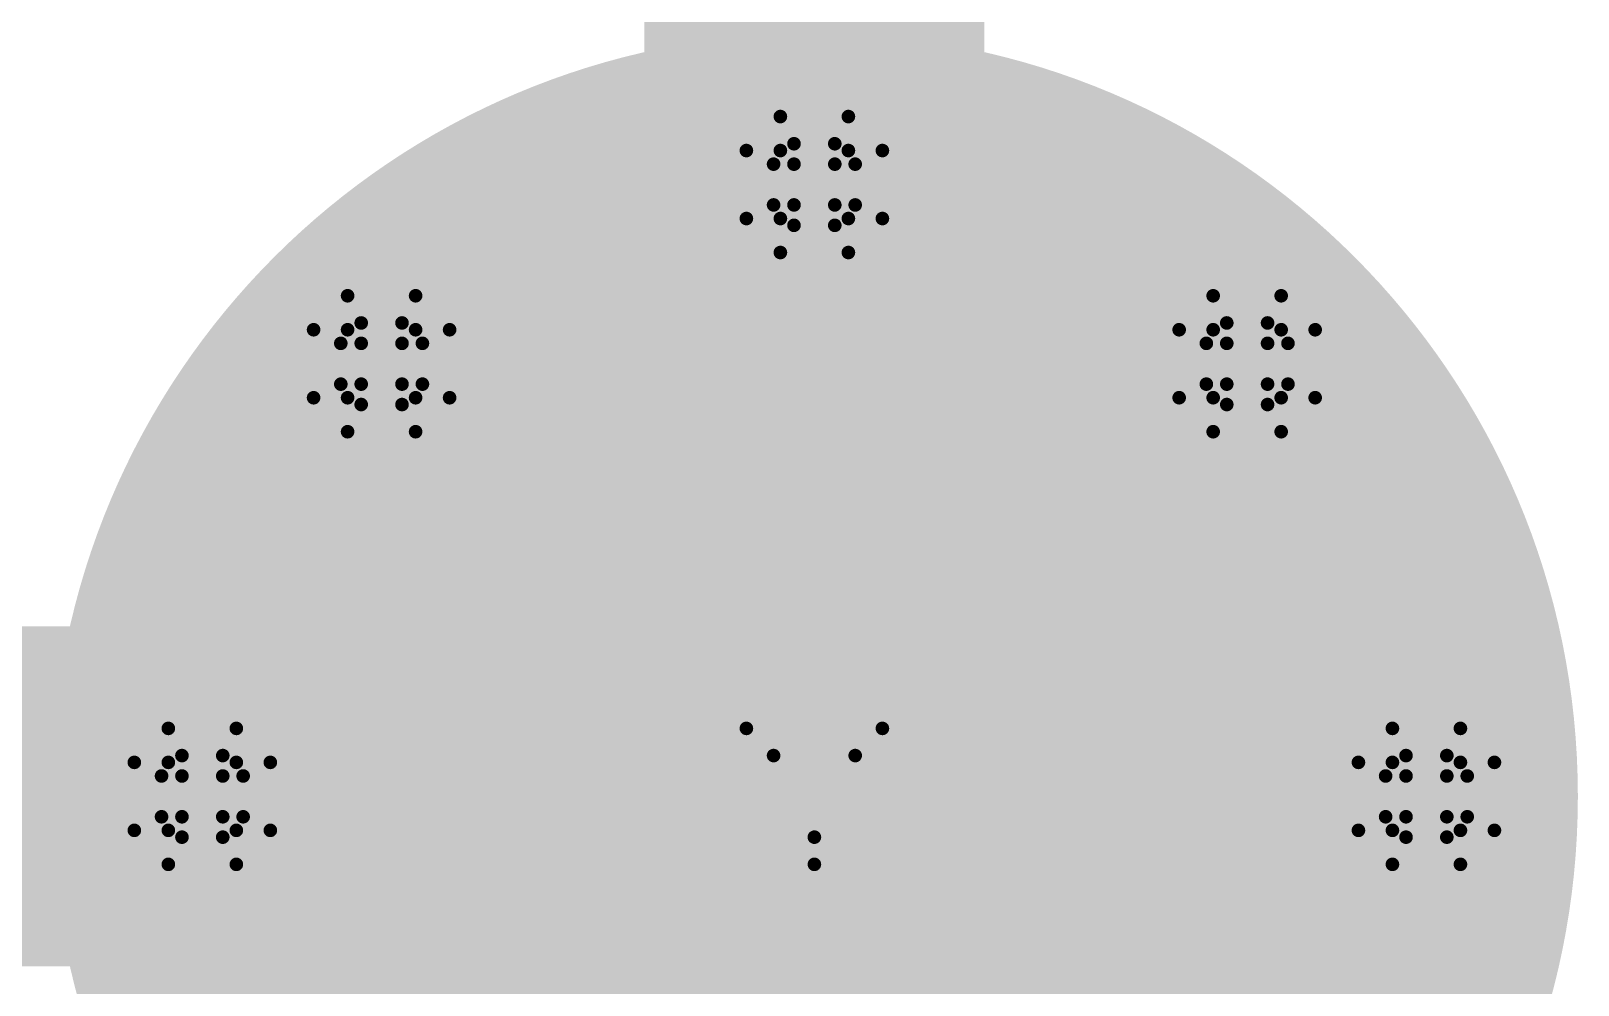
# Model space of a CAD drawing. Header units: inches. Extents: x 0 to 198, y 0 to 199.
# Drawn here: x 6.0262 to 6.2537, y 0.1301 to 0.2704 of the extents above; entities that cross this region are included whole.
import ezdxf

# ---------------------------------------------------------------- set-up
doc = ezdxf.new("R2010")
doc.units = ezdxf.units.IN
doc.header["$MEASUREMENT"] = 0
for name, color, linetype in [('Bottom Layer', 5, 'Continuous'), ('Bottom Solder', 6, 'Continuous'), ('Drill Drawing', 1, 'Continuous'), ('Layer 1', 16, 'Continuous'), ('Layer 2', 76, 'Continuous'), ('Multi-Layer', 9, 'Continuous'), ('Pad Holes', 156, 'Continuous'), ('Top Layer', 1, 'Continuous'), ('Top Solder', 216, 'Continuous'), ('Via Holes', 16, 'Continuous')]:
    doc.layers.add(name, color=color, linetype=linetype)

msp = doc.modelspace()

# ---------------------------------------------------------------- hatches: boundary and pattern name
at = {"layer": 'Bottom Layer'}
h = msp.add_hatch(color=5, dxfattribs=at)
edge = h.paths.add_edge_path()
edge.add_arc((6.14137, 0.15785), 0.10827, 0, 360)
h = msp.add_hatch(color=5, dxfattribs=at)
edge = h.paths.add_edge_path()
edge.add_arc((6.14137, 0.24785), 0.01181, 0, 360)
h = msp.add_hatch(color=5, dxfattribs=at)
edge = h.paths.add_edge_path()
edge.add_arc((6.07773, 0.22149), 0.01181, 0, 360)
h = msp.add_hatch(color=5, dxfattribs=at)
edge = h.paths.add_edge_path()
edge.add_arc((6.20501, 0.22149), 0.01181, 0, 360)
h = msp.add_hatch(color=5, dxfattribs=at)
edge = h.paths.add_edge_path()
edge.add_arc((6.05137, 0.15785), 0.01181, 0, 360)
h = msp.add_hatch(color=5, dxfattribs=at)
edge = h.paths.add_edge_path()
edge.add_arc((6.23137, 0.15785), 0.01181, 0, 360)
at = {"layer": 'Bottom Solder'}
h = msp.add_hatch(color=6, dxfattribs=at)
edge = h.paths.add_edge_path()
edge.add_arc((6.14137, 0.15785), 0.11227, 0, 360)
at = {"layer": 'Layer 1'}
h = msp.add_hatch(color=16, dxfattribs=at)
edge = h.paths.add_edge_path()
edge.add_arc((6.14137, 0.15785), 0.10827, 0, 360)
h = msp.add_hatch(color=16, dxfattribs=at)
edge = h.paths.add_edge_path()
edge.add_arc((6.14137, 0.24785), 0.01181, 0, 360)
h = msp.add_hatch(color=16, dxfattribs=at)
edge = h.paths.add_edge_path()
edge.add_arc((6.07773, 0.22149), 0.01181, 0, 360)
h = msp.add_hatch(color=16, dxfattribs=at)
edge = h.paths.add_edge_path()
edge.add_arc((6.20501, 0.22149), 0.01181, 0, 360)
h = msp.add_hatch(color=16, dxfattribs=at)
edge = h.paths.add_edge_path()
edge.add_arc((6.05137, 0.15785), 0.01181, 0, 360)
h = msp.add_hatch(color=16, dxfattribs=at)
edge = h.paths.add_edge_path()
edge.add_arc((6.23137, 0.15785), 0.01181, 0, 360)
at = {"layer": 'Layer 2'}
h = msp.add_hatch(color=76, dxfattribs=at)
edge = h.paths.add_edge_path()
edge.add_arc((6.14137, 0.15785), 0.10827, 0, 360)
h = msp.add_hatch(color=76, dxfattribs=at)
edge = h.paths.add_edge_path()
edge.add_arc((6.14137, 0.24785), 0.01181, 0, 360)
h = msp.add_hatch(color=76, dxfattribs=at)
edge = h.paths.add_edge_path()
edge.add_arc((6.07773, 0.22149), 0.01181, 0, 360)
h = msp.add_hatch(color=76, dxfattribs=at)
edge = h.paths.add_edge_path()
edge.add_arc((6.20501, 0.22149), 0.01181, 0, 360)
h = msp.add_hatch(color=76, dxfattribs=at)
edge = h.paths.add_edge_path()
edge.add_arc((6.05137, 0.15785), 0.01181, 0, 360)
h = msp.add_hatch(color=76, dxfattribs=at)
edge = h.paths.add_edge_path()
edge.add_arc((6.23137, 0.15785), 0.01181, 0, 360)
at = {"layer": 'Multi-Layer'}
h = msp.add_hatch(color=9, dxfattribs=at)
edge = h.paths.add_edge_path()
edge.add_arc((6.14137, 0.15785), 0.10827, 0, 360)
at = {"layer": 'Pad Holes'}
h = msp.add_hatch(color=7, dxfattribs=at)
edge = h.paths.add_edge_path()
edge.add_arc((6.14137, 0.15785), 0.06102, 0, 360)
at = {"layer": 'Top Layer'}
h = msp.add_hatch(color=1, dxfattribs=at)
edge = h.paths.add_edge_path()
edge.add_arc((6.14137, 0.15785), 0.10827, 0, 360)
h = msp.add_hatch(color=1, dxfattribs=at)
edge = h.paths.add_edge_path()
edge.add_arc((6.14137, 0.24785), 0.01181, 0, 360)
h = msp.add_hatch(color=1, dxfattribs=at)
edge = h.paths.add_edge_path()
edge.add_arc((6.07773, 0.22149), 0.01181, 0, 360)
h = msp.add_hatch(color=1, dxfattribs=at)
edge = h.paths.add_edge_path()
edge.add_arc((6.20501, 0.22149), 0.01181, 0, 360)
h = msp.add_hatch(color=1, dxfattribs=at)
edge = h.paths.add_edge_path()
edge.add_arc((6.05137, 0.15785), 0.01181, 0, 360)
h = msp.add_hatch(color=1, dxfattribs=at)
edge = h.paths.add_edge_path()
edge.add_arc((6.23137, 0.15785), 0.01181, 0, 360)
at = {"layer": 'Top Solder'}
h = msp.add_hatch(color=216, dxfattribs=at)
edge = h.paths.add_edge_path()
edge.add_arc((6.14137, 0.15785), 0.11227, 0, 360)
at = {"layer": 'Via Holes'}
h = msp.add_hatch(color=7, dxfattribs=at)
edge = h.paths.add_edge_path()
edge.add_arc((6.14137, 0.24785), 0.00591, 0, 360)
h = msp.add_hatch(color=7, dxfattribs=at)
edge = h.paths.add_edge_path()
edge.add_arc((6.07773, 0.22149), 0.00591, 0, 360)
h = msp.add_hatch(color=7, dxfattribs=at)
edge = h.paths.add_edge_path()
edge.add_arc((6.20501, 0.22149), 0.00591, 0, 360)
h = msp.add_hatch(color=7, dxfattribs=at)
edge = h.paths.add_edge_path()
edge.add_arc((6.05137, 0.15785), 0.00591, 0, 360)
h = msp.add_hatch(color=7, dxfattribs=at)
edge = h.paths.add_edge_path()
edge.add_arc((6.23137, 0.15785), 0.00591, 0, 360)

# ---------------------------------------------------------------- linework, layer by layer
at = {"layer": 'Drill Drawing'}
for points in [[(6.13637, 0.25285, 0.002, 0.002, 0), (6.13637, 0.25785, 0.002, 0.002, 0)], [(6.13637, 0.25785, 0.002, 0.002, 0), (6.14637, 0.25785, 0.002, 0.002, 0)], [(6.14637, 0.25285, 0.002, 0.002, 0), (6.14637, 0.25785, 0.002, 0.002, 0)], [(6.13837, 0.25085, 0.002, 0.002, 0), (6.13837, 0.25385, 0.002, 0.002, 0)], [(6.13837, 0.25385, 0.002, 0.002, 0), (6.14437, 0.25385, 0.002, 0.002, 0)], [(6.14437, 0.25085, 0.002, 0.002, 0), (6.14437, 0.25385, 0.002, 0.002, 0)], [(6.13137, 0.24285, 0.002, 0.002, 0), (6.13137, 0.25285, 0.002, 0.002, 0)], [(6.13137, 0.25285, 0.002, 0.002, 0), (6.13637, 0.25285, 0.002, 0.002, 0)], [(6.14637, 0.25285, 0.002, 0.002, 0), (6.15137, 0.25285, 0.002, 0.002, 0)], [(6.15137, 0.24285, 0.002, 0.002, 0), (6.15137, 0.25285, 0.002, 0.002, 0)], [(6.13537, 0.24485, 0.002, 0.002, 0), (6.13537, 0.25085, 0.002, 0.002, 0)], [(6.13537, 0.25085, 0.002, 0.002, 0), (6.13837, 0.25085, 0.002, 0.002, 0)], [(6.14437, 0.25085, 0.002, 0.002, 0), (6.14737, 0.25085, 0.002, 0.002, 0)], [(6.14737, 0.24485, 0.002, 0.002, 0), (6.14737, 0.25085, 0.002, 0.002, 0)], [(6.13537, 0.24485, 0.002, 0.002, 0), (6.13837, 0.24485, 0.002, 0.002, 0)], [(6.13837, 0.24185, 0.002, 0.002, 0), (6.13837, 0.24485, 0.002, 0.002, 0)], [(6.14437, 0.24485, 0.002, 0.002, 0), (6.14737, 0.24485, 0.002, 0.002, 0)], [(6.14437, 0.24185, 0.002, 0.002, 0), (6.14437, 0.24485, 0.002, 0.002, 0)], [(6.13137, 0.24285, 0.002, 0.002, 0), (6.13637, 0.24285, 0.002, 0.002, 0)], [(6.13637, 0.23785, 0.002, 0.002, 0), (6.13637, 0.24285, 0.002, 0.002, 0)], [(6.14637, 0.24285, 0.002, 0.002, 0), (6.15137, 0.24285, 0.002, 0.002, 0)], [(6.14637, 0.23785, 0.002, 0.002, 0), (6.14637, 0.24285, 0.002, 0.002, 0)], [(6.13837, 0.24185, 0.002, 0.002, 0), (6.14437, 0.24185, 0.002, 0.002, 0)], [(6.13637, 0.23785, 0.002, 0.002, 0), (6.14637, 0.23785, 0.002, 0.002, 0)], [(6.07273, 0.22649, 0.002, 0.002, 0), (6.07273, 0.23149, 0.002, 0.002, 0)], [(6.07273, 0.23149, 0.002, 0.002, 0), (6.08273, 0.23149, 0.002, 0.002, 0)], [(6.08273, 0.22649, 0.002, 0.002, 0), (6.08273, 0.23149, 0.002, 0.002, 0)], [(6.20001, 0.22649, 0.002, 0.002, 0), (6.20001, 0.23149, 0.002, 0.002, 0)], [(6.20001, 0.23149, 0.002, 0.002, 0), (6.21001, 0.23149, 0.002, 0.002, 0)], [(6.21001, 0.22649, 0.002, 0.002, 0), (6.21001, 0.23149, 0.002, 0.002, 0)], [(6.07473, 0.22449, 0.002, 0.002, 0), (6.07473, 0.22749, 0.002, 0.002, 0)], [(6.07473, 0.22749, 0.002, 0.002, 0), (6.08073, 0.22749, 0.002, 0.002, 0)], [(6.08073, 0.22449, 0.002, 0.002, 0), (6.08073, 0.22749, 0.002, 0.002, 0)], [(6.20201, 0.22449, 0.002, 0.002, 0), (6.20201, 0.22749, 0.002, 0.002, 0)], [(6.20201, 0.22749, 0.002, 0.002, 0), (6.20801, 0.22749, 0.002, 0.002, 0)], [(6.20801, 0.22449, 0.002, 0.002, 0), (6.20801, 0.22749, 0.002, 0.002, 0)], [(6.06773, 0.21649, 0.002, 0.002, 0), (6.06773, 0.22649, 0.002, 0.002, 0)], [(6.06773, 0.22649, 0.002, 0.002, 0), (6.07273, 0.22649, 0.002, 0.002, 0)], [(6.07173, 0.21849, 0.002, 0.002, 0), (6.07173, 0.22449, 0.002, 0.002, 0)], [(6.07173, 0.22449, 0.002, 0.002, 0), (6.07473, 0.22449, 0.002, 0.002, 0)], [(6.08073, 0.22449, 0.002, 0.002, 0), (6.08373, 0.22449, 0.002, 0.002, 0)], [(6.08273, 0.22649, 0.002, 0.002, 0), (6.08773, 0.22649, 0.002, 0.002, 0)], [(6.08373, 0.21849, 0.002, 0.002, 0), (6.08373, 0.22449, 0.002, 0.002, 0)], [(6.08773, 0.21649, 0.002, 0.002, 0), (6.08773, 0.22649, 0.002, 0.002, 0)], [(6.19501, 0.21649, 0.002, 0.002, 0), (6.19501, 0.22649, 0.002, 0.002, 0)], [(6.19501, 0.22649, 0.002, 0.002, 0), (6.20001, 0.22649, 0.002, 0.002, 0)], [(6.19901, 0.21849, 0.002, 0.002, 0), (6.19901, 0.22449, 0.002, 0.002, 0)], [(6.19901, 0.22449, 0.002, 0.002, 0), (6.20201, 0.22449, 0.002, 0.002, 0)], [(6.20801, 0.22449, 0.002, 0.002, 0), (6.21101, 0.22449, 0.002, 0.002, 0)], [(6.21001, 0.22649, 0.002, 0.002, 0), (6.21501, 0.22649, 0.002, 0.002, 0)], [(6.21101, 0.21849, 0.002, 0.002, 0), (6.21101, 0.22449, 0.002, 0.002, 0)], [(6.21501, 0.21649, 0.002, 0.002, 0), (6.21501, 0.22649, 0.002, 0.002, 0)], [(6.07173, 0.21849, 0.002, 0.002, 0), (6.07473, 0.21849, 0.002, 0.002, 0)], [(6.07473, 0.21549, 0.002, 0.002, 0), (6.07473, 0.21849, 0.002, 0.002, 0)], [(6.08073, 0.21849, 0.002, 0.002, 0), (6.08373, 0.21849, 0.002, 0.002, 0)], [(6.08073, 0.21549, 0.002, 0.002, 0), (6.08073, 0.21849, 0.002, 0.002, 0)], [(6.19901, 0.21849, 0.002, 0.002, 0), (6.20201, 0.21849, 0.002, 0.002, 0)], [(6.20201, 0.21549, 0.002, 0.002, 0), (6.20201, 0.21849, 0.002, 0.002, 0)], [(6.20801, 0.21849, 0.002, 0.002, 0), (6.21101, 0.21849, 0.002, 0.002, 0)], [(6.20801, 0.21549, 0.002, 0.002, 0), (6.20801, 0.21849, 0.002, 0.002, 0)], [(6.06773, 0.21649, 0.002, 0.002, 0), (6.07273, 0.21649, 0.002, 0.002, 0)], [(6.07273, 0.21149, 0.002, 0.002, 0), (6.07273, 0.21649, 0.002, 0.002, 0)], [(6.07473, 0.21549, 0.002, 0.002, 0), (6.08073, 0.21549, 0.002, 0.002, 0)], [(6.08273, 0.21649, 0.002, 0.002, 0), (6.08773, 0.21649, 0.002, 0.002, 0)], [(6.08273, 0.21149, 0.002, 0.002, 0), (6.08273, 0.21649, 0.002, 0.002, 0)], [(6.19501, 0.21649, 0.002, 0.002, 0), (6.20001, 0.21649, 0.002, 0.002, 0)], [(6.20001, 0.21149, 0.002, 0.002, 0), (6.20001, 0.21649, 0.002, 0.002, 0)], [(6.20201, 0.21549, 0.002, 0.002, 0), (6.20801, 0.21549, 0.002, 0.002, 0)], [(6.21001, 0.21649, 0.002, 0.002, 0), (6.21501, 0.21649, 0.002, 0.002, 0)], [(6.21001, 0.21149, 0.002, 0.002, 0), (6.21001, 0.21649, 0.002, 0.002, 0)], [(6.07273, 0.21149, 0.002, 0.002, 0), (6.08273, 0.21149, 0.002, 0.002, 0)], [(6.20001, 0.21149, 0.002, 0.002, 0), (6.21001, 0.21149, 0.002, 0.002, 0)], [(6.04637, 0.16285, 0.002, 0.002, 0), (6.04637, 0.16785, 0.002, 0.002, 0)], [(6.04637, 0.16785, 0.002, 0.002, 0), (6.05637, 0.16785, 0.002, 0.002, 0)], [(6.05637, 0.16285, 0.002, 0.002, 0), (6.05637, 0.16785, 0.002, 0.002, 0)], [(6.13137, 0.16785, 0.002, 0.002, 0), (6.15137, 0.16785, 0.002, 0.002, 0)], [(6.13137, 0.16785, 0.002, 0.002, 0), (6.14137, 0.14785, 0.002, 0.002, 0)], [(6.14137, 0.14785, 0.002, 0.002, 0), (6.15137, 0.16785, 0.002, 0.002, 0)], [(6.22637, 0.16285, 0.002, 0.002, 0), (6.22637, 0.16785, 0.002, 0.002, 0)], [(6.22637, 0.16785, 0.002, 0.002, 0), (6.23637, 0.16785, 0.002, 0.002, 0)], [(6.23637, 0.16285, 0.002, 0.002, 0), (6.23637, 0.16785, 0.002, 0.002, 0)], [(6.04137, 0.15285, 0.002, 0.002, 0), (6.04137, 0.16285, 0.002, 0.002, 0)], [(6.04137, 0.16285, 0.002, 0.002, 0), (6.04637, 0.16285, 0.002, 0.002, 0)], [(6.04837, 0.16085, 0.002, 0.002, 0), (6.04837, 0.16385, 0.002, 0.002, 0)], [(6.04837, 0.16385, 0.002, 0.002, 0), (6.05437, 0.16385, 0.002, 0.002, 0)], [(6.05437, 0.16085, 0.002, 0.002, 0), (6.05437, 0.16385, 0.002, 0.002, 0)], [(6.05637, 0.16285, 0.002, 0.002, 0), (6.06137, 0.16285, 0.002, 0.002, 0)], [(6.06137, 0.15285, 0.002, 0.002, 0), (6.06137, 0.16285, 0.002, 0.002, 0)], [(6.13537, 0.16385, 0.002, 0.002, 0), (6.14737, 0.16385, 0.002, 0.002, 0)], [(6.13537, 0.16385, 0.002, 0.002, 0), (6.14137, 0.15185, 0.002, 0.002, 0)], [(6.14137, 0.15185, 0.002, 0.002, 0), (6.14737, 0.16385, 0.002, 0.002, 0)], [(6.22137, 0.15285, 0.002, 0.002, 0), (6.22137, 0.16285, 0.002, 0.002, 0)], [(6.22137, 0.16285, 0.002, 0.002, 0), (6.22637, 0.16285, 0.002, 0.002, 0)], [(6.22837, 0.16085, 0.002, 0.002, 0), (6.22837, 0.16385, 0.002, 0.002, 0)], [(6.22837, 0.16385, 0.002, 0.002, 0), (6.23437, 0.16385, 0.002, 0.002, 0)], [(6.23437, 0.16085, 0.002, 0.002, 0), (6.23437, 0.16385, 0.002, 0.002, 0)], [(6.23637, 0.16285, 0.002, 0.002, 0), (6.24137, 0.16285, 0.002, 0.002, 0)], [(6.24137, 0.15285, 0.002, 0.002, 0), (6.24137, 0.16285, 0.002, 0.002, 0)], [(6.04537, 0.15485, 0.002, 0.002, 0), (6.04537, 0.16085, 0.002, 0.002, 0)], [(6.04537, 0.16085, 0.002, 0.002, 0), (6.04837, 0.16085, 0.002, 0.002, 0)], [(6.05437, 0.16085, 0.002, 0.002, 0), (6.05737, 0.16085, 0.002, 0.002, 0)], [(6.05737, 0.15485, 0.002, 0.002, 0), (6.05737, 0.16085, 0.002, 0.002, 0)], [(6.22537, 0.15485, 0.002, 0.002, 0), (6.22537, 0.16085, 0.002, 0.002, 0)], [(6.22537, 0.16085, 0.002, 0.002, 0), (6.22837, 0.16085, 0.002, 0.002, 0)], [(6.23437, 0.16085, 0.002, 0.002, 0), (6.23737, 0.16085, 0.002, 0.002, 0)], [(6.23737, 0.15485, 0.002, 0.002, 0), (6.23737, 0.16085, 0.002, 0.002, 0)], [(6.04537, 0.15485, 0.002, 0.002, 0), (6.04837, 0.15485, 0.002, 0.002, 0)], [(6.04837, 0.15185, 0.002, 0.002, 0), (6.04837, 0.15485, 0.002, 0.002, 0)], [(6.05437, 0.15485, 0.002, 0.002, 0), (6.05737, 0.15485, 0.002, 0.002, 0)], [(6.05437, 0.15185, 0.002, 0.002, 0), (6.05437, 0.15485, 0.002, 0.002, 0)], [(6.22537, 0.15485, 0.002, 0.002, 0), (6.22837, 0.15485, 0.002, 0.002, 0)], [(6.22837, 0.15185, 0.002, 0.002, 0), (6.22837, 0.15485, 0.002, 0.002, 0)], [(6.23437, 0.15485, 0.002, 0.002, 0), (6.23737, 0.15485, 0.002, 0.002, 0)], [(6.23437, 0.15185, 0.002, 0.002, 0), (6.23437, 0.15485, 0.002, 0.002, 0)], [(6.04137, 0.15285, 0.002, 0.002, 0), (6.04637, 0.15285, 0.002, 0.002, 0)], [(6.04637, 0.14785, 0.002, 0.002, 0), (6.04637, 0.15285, 0.002, 0.002, 0)], [(6.04837, 0.15185, 0.002, 0.002, 0), (6.05437, 0.15185, 0.002, 0.002, 0)], [(6.05637, 0.15285, 0.002, 0.002, 0), (6.06137, 0.15285, 0.002, 0.002, 0)], [(6.05637, 0.14785, 0.002, 0.002, 0), (6.05637, 0.15285, 0.002, 0.002, 0)], [(6.22137, 0.15285, 0.002, 0.002, 0), (6.22637, 0.15285, 0.002, 0.002, 0)], [(6.22637, 0.14785, 0.002, 0.002, 0), (6.22637, 0.15285, 0.002, 0.002, 0)], [(6.22837, 0.15185, 0.002, 0.002, 0), (6.23437, 0.15185, 0.002, 0.002, 0)], [(6.23637, 0.15285, 0.002, 0.002, 0), (6.24137, 0.15285, 0.002, 0.002, 0)], [(6.23637, 0.14785, 0.002, 0.002, 0), (6.23637, 0.15285, 0.002, 0.002, 0)], [(6.04637, 0.14785, 0.002, 0.002, 0), (6.05637, 0.14785, 0.002, 0.002, 0)], [(6.22637, 0.14785, 0.002, 0.002, 0), (6.23637, 0.14785, 0.002, 0.002, 0)]]:
    msp.add_lwpolyline(points, format="xyseb", dxfattribs=at)
for points in [[(6.13587, 0.25785, 0.001, 0.001, 1), (6.13687, 0.25785, 0.001, 0.001, 1)], [(6.13587, 0.25785, 0.001, 0.001, 1), (6.13687, 0.25785, 0.001, 0.001, 1)], [(6.14587, 0.25785, 0.001, 0.001, 1), (6.14687, 0.25785, 0.001, 0.001, 1)], [(6.14587, 0.25785, 0.001, 0.001, 1), (6.14687, 0.25785, 0.001, 0.001, 1)], [(6.13787, 0.25385, 0.001, 0.001, 1), (6.13887, 0.25385, 0.001, 0.001, 1)], [(6.13787, 0.25385, 0.001, 0.001, 1), (6.13887, 0.25385, 0.001, 0.001, 1)], [(6.14387, 0.25385, 0.001, 0.001, 1), (6.14487, 0.25385, 0.001, 0.001, 1)], [(6.14387, 0.25385, 0.001, 0.001, 1), (6.14487, 0.25385, 0.001, 0.001, 1)], [(6.13087, 0.25285, 0.001, 0.001, 1), (6.13187, 0.25285, 0.001, 0.001, 1)], [(6.13087, 0.25285, 0.001, 0.001, 1), (6.13187, 0.25285, 0.001, 0.001, 1)], [(6.13587, 0.25285, 0.001, 0.001, 1), (6.13687, 0.25285, 0.001, 0.001, 1)], [(6.13587, 0.25285, 0.001, 0.001, 1), (6.13687, 0.25285, 0.001, 0.001, 1)], [(6.14587, 0.25285, 0.001, 0.001, 1), (6.14687, 0.25285, 0.001, 0.001, 1)], [(6.14587, 0.25285, 0.001, 0.001, 1), (6.14687, 0.25285, 0.001, 0.001, 1)], [(6.15087, 0.25285, 0.001, 0.001, 1), (6.15187, 0.25285, 0.001, 0.001, 1)], [(6.15087, 0.25285, 0.001, 0.001, 1), (6.15187, 0.25285, 0.001, 0.001, 1)], [(6.13487, 0.25085, 0.001, 0.001, 1), (6.13587, 0.25085, 0.001, 0.001, 1)], [(6.13487, 0.25085, 0.001, 0.001, 1), (6.13587, 0.25085, 0.001, 0.001, 1)], [(6.13787, 0.25085, 0.001, 0.001, 1), (6.13887, 0.25085, 0.001, 0.001, 1)], [(6.13787, 0.25085, 0.001, 0.001, 1), (6.13887, 0.25085, 0.001, 0.001, 1)], [(6.14387, 0.25085, 0.001, 0.001, 1), (6.14487, 0.25085, 0.001, 0.001, 1)], [(6.14387, 0.25085, 0.001, 0.001, 1), (6.14487, 0.25085, 0.001, 0.001, 1)], [(6.14687, 0.25085, 0.001, 0.001, 1), (6.14787, 0.25085, 0.001, 0.001, 1)], [(6.14687, 0.25085, 0.001, 0.001, 1), (6.14787, 0.25085, 0.001, 0.001, 1)], [(6.13487, 0.24485, 0.001, 0.001, 1), (6.13587, 0.24485, 0.001, 0.001, 1)], [(6.13487, 0.24485, 0.001, 0.001, 1), (6.13587, 0.24485, 0.001, 0.001, 1)], [(6.13787, 0.24485, 0.001, 0.001, 1), (6.13887, 0.24485, 0.001, 0.001, 1)], [(6.13787, 0.24485, 0.001, 0.001, 1), (6.13887, 0.24485, 0.001, 0.001, 1)], [(6.14387, 0.24485, 0.001, 0.001, 1), (6.14487, 0.24485, 0.001, 0.001, 1)], [(6.14387, 0.24485, 0.001, 0.001, 1), (6.14487, 0.24485, 0.001, 0.001, 1)], [(6.14687, 0.24485, 0.001, 0.001, 1), (6.14787, 0.24485, 0.001, 0.001, 1)], [(6.14687, 0.24485, 0.001, 0.001, 1), (6.14787, 0.24485, 0.001, 0.001, 1)], [(6.13087, 0.24285, 0.001, 0.001, 1), (6.13187, 0.24285, 0.001, 0.001, 1)], [(6.13087, 0.24285, 0.001, 0.001, 1), (6.13187, 0.24285, 0.001, 0.001, 1)], [(6.13587, 0.24285, 0.001, 0.001, 1), (6.13687, 0.24285, 0.001, 0.001, 1)], [(6.13587, 0.24285, 0.001, 0.001, 1), (6.13687, 0.24285, 0.001, 0.001, 1)], [(6.14587, 0.24285, 0.001, 0.001, 1), (6.14687, 0.24285, 0.001, 0.001, 1)], [(6.14587, 0.24285, 0.001, 0.001, 1), (6.14687, 0.24285, 0.001, 0.001, 1)], [(6.15087, 0.24285, 0.001, 0.001, 1), (6.15187, 0.24285, 0.001, 0.001, 1)], [(6.15087, 0.24285, 0.001, 0.001, 1), (6.15187, 0.24285, 0.001, 0.001, 1)], [(6.13787, 0.24185, 0.001, 0.001, 1), (6.13887, 0.24185, 0.001, 0.001, 1)], [(6.13787, 0.24185, 0.001, 0.001, 1), (6.13887, 0.24185, 0.001, 0.001, 1)], [(6.14387, 0.24185, 0.001, 0.001, 1), (6.14487, 0.24185, 0.001, 0.001, 1)], [(6.14387, 0.24185, 0.001, 0.001, 1), (6.14487, 0.24185, 0.001, 0.001, 1)], [(6.13587, 0.23785, 0.001, 0.001, 1), (6.13687, 0.23785, 0.001, 0.001, 1)], [(6.13587, 0.23785, 0.001, 0.001, 1), (6.13687, 0.23785, 0.001, 0.001, 1)], [(6.14587, 0.23785, 0.001, 0.001, 1), (6.14687, 0.23785, 0.001, 0.001, 1)], [(6.14587, 0.23785, 0.001, 0.001, 1), (6.14687, 0.23785, 0.001, 0.001, 1)], [(6.07223, 0.23149, 0.001, 0.001, 1), (6.07323, 0.23149, 0.001, 0.001, 1)], [(6.07223, 0.23149, 0.001, 0.001, 1), (6.07323, 0.23149, 0.001, 0.001, 1)], [(6.08223, 0.23149, 0.001, 0.001, 1), (6.08323, 0.23149, 0.001, 0.001, 1)], [(6.08223, 0.23149, 0.001, 0.001, 1), (6.08323, 0.23149, 0.001, 0.001, 1)], [(6.19951, 0.23149, 0.001, 0.001, 1), (6.20051, 0.23149, 0.001, 0.001, 1)], [(6.19951, 0.23149, 0.001, 0.001, 1), (6.20051, 0.23149, 0.001, 0.001, 1)], [(6.20951, 0.23149, 0.001, 0.001, 1), (6.21051, 0.23149, 0.001, 0.001, 1)], [(6.20951, 0.23149, 0.001, 0.001, 1), (6.21051, 0.23149, 0.001, 0.001, 1)], [(6.07423, 0.22749, 0.001, 0.001, 1), (6.07523, 0.22749, 0.001, 0.001, 1)], [(6.07423, 0.22749, 0.001, 0.001, 1), (6.07523, 0.22749, 0.001, 0.001, 1)], [(6.08023, 0.22749, 0.001, 0.001, 1), (6.08123, 0.22749, 0.001, 0.001, 1)], [(6.08023, 0.22749, 0.001, 0.001, 1), (6.08123, 0.22749, 0.001, 0.001, 1)], [(6.20151, 0.22749, 0.001, 0.001, 1), (6.20251, 0.22749, 0.001, 0.001, 1)], [(6.20151, 0.22749, 0.001, 0.001, 1), (6.20251, 0.22749, 0.001, 0.001, 1)], [(6.20751, 0.22749, 0.001, 0.001, 1), (6.20851, 0.22749, 0.001, 0.001, 1)], [(6.20751, 0.22749, 0.001, 0.001, 1), (6.20851, 0.22749, 0.001, 0.001, 1)], [(6.06723, 0.22649, 0.001, 0.001, 1), (6.06823, 0.22649, 0.001, 0.001, 1)], [(6.06723, 0.22649, 0.001, 0.001, 1), (6.06823, 0.22649, 0.001, 0.001, 1)], [(6.07123, 0.22449, 0.001, 0.001, 1), (6.07223, 0.22449, 0.001, 0.001, 1)], [(6.07123, 0.22449, 0.001, 0.001, 1), (6.07223, 0.22449, 0.001, 0.001, 1)], [(6.07223, 0.22649, 0.001, 0.001, 1), (6.07323, 0.22649, 0.001, 0.001, 1)], [(6.07223, 0.22649, 0.001, 0.001, 1), (6.07323, 0.22649, 0.001, 0.001, 1)], [(6.07423, 0.22449, 0.001, 0.001, 1), (6.07523, 0.22449, 0.001, 0.001, 1)], [(6.07423, 0.22449, 0.001, 0.001, 1), (6.07523, 0.22449, 0.001, 0.001, 1)], [(6.08023, 0.22449, 0.001, 0.001, 1), (6.08123, 0.22449, 0.001, 0.001, 1)], [(6.08023, 0.22449, 0.001, 0.001, 1), (6.08123, 0.22449, 0.001, 0.001, 1)], [(6.08223, 0.22649, 0.001, 0.001, 1), (6.08323, 0.22649, 0.001, 0.001, 1)], [(6.08223, 0.22649, 0.001, 0.001, 1), (6.08323, 0.22649, 0.001, 0.001, 1)], [(6.08323, 0.22449, 0.001, 0.001, 1), (6.08423, 0.22449, 0.001, 0.001, 1)], [(6.08323, 0.22449, 0.001, 0.001, 1), (6.08423, 0.22449, 0.001, 0.001, 1)], [(6.08723, 0.22649, 0.001, 0.001, 1), (6.08823, 0.22649, 0.001, 0.001, 1)], [(6.08723, 0.22649, 0.001, 0.001, 1), (6.08823, 0.22649, 0.001, 0.001, 1)], [(6.19451, 0.22649, 0.001, 0.001, 1), (6.19551, 0.22649, 0.001, 0.001, 1)], [(6.19451, 0.22649, 0.001, 0.001, 1), (6.19551, 0.22649, 0.001, 0.001, 1)], [(6.19851, 0.22449, 0.001, 0.001, 1), (6.19951, 0.22449, 0.001, 0.001, 1)], [(6.19851, 0.22449, 0.001, 0.001, 1), (6.19951, 0.22449, 0.001, 0.001, 1)], [(6.19951, 0.22649, 0.001, 0.001, 1), (6.20051, 0.22649, 0.001, 0.001, 1)], [(6.19951, 0.22649, 0.001, 0.001, 1), (6.20051, 0.22649, 0.001, 0.001, 1)], [(6.20151, 0.22449, 0.001, 0.001, 1), (6.20251, 0.22449, 0.001, 0.001, 1)], [(6.20151, 0.22449, 0.001, 0.001, 1), (6.20251, 0.22449, 0.001, 0.001, 1)], [(6.20751, 0.22449, 0.001, 0.001, 1), (6.20851, 0.22449, 0.001, 0.001, 1)], [(6.20751, 0.22449, 0.001, 0.001, 1), (6.20851, 0.22449, 0.001, 0.001, 1)], [(6.20951, 0.22649, 0.001, 0.001, 1), (6.21051, 0.22649, 0.001, 0.001, 1)], [(6.20951, 0.22649, 0.001, 0.001, 1), (6.21051, 0.22649, 0.001, 0.001, 1)], [(6.21051, 0.22449, 0.001, 0.001, 1), (6.21151, 0.22449, 0.001, 0.001, 1)], [(6.21051, 0.22449, 0.001, 0.001, 1), (6.21151, 0.22449, 0.001, 0.001, 1)], [(6.21451, 0.22649, 0.001, 0.001, 1), (6.21551, 0.22649, 0.001, 0.001, 1)], [(6.21451, 0.22649, 0.001, 0.001, 1), (6.21551, 0.22649, 0.001, 0.001, 1)], [(6.07123, 0.21849, 0.001, 0.001, 1), (6.07223, 0.21849, 0.001, 0.001, 1)], [(6.07123, 0.21849, 0.001, 0.001, 1), (6.07223, 0.21849, 0.001, 0.001, 1)], [(6.07423, 0.21849, 0.001, 0.001, 1), (6.07523, 0.21849, 0.001, 0.001, 1)], [(6.07423, 0.21849, 0.001, 0.001, 1), (6.07523, 0.21849, 0.001, 0.001, 1)], [(6.08023, 0.21849, 0.001, 0.001, 1), (6.08123, 0.21849, 0.001, 0.001, 1)], [(6.08023, 0.21849, 0.001, 0.001, 1), (6.08123, 0.21849, 0.001, 0.001, 1)], [(6.08323, 0.21849, 0.001, 0.001, 1), (6.08423, 0.21849, 0.001, 0.001, 1)], [(6.08323, 0.21849, 0.001, 0.001, 1), (6.08423, 0.21849, 0.001, 0.001, 1)], [(6.19851, 0.21849, 0.001, 0.001, 1), (6.19951, 0.21849, 0.001, 0.001, 1)], [(6.19851, 0.21849, 0.001, 0.001, 1), (6.19951, 0.21849, 0.001, 0.001, 1)], [(6.20151, 0.21849, 0.001, 0.001, 1), (6.20251, 0.21849, 0.001, 0.001, 1)], [(6.20151, 0.21849, 0.001, 0.001, 1), (6.20251, 0.21849, 0.001, 0.001, 1)], [(6.20751, 0.21849, 0.001, 0.001, 1), (6.20851, 0.21849, 0.001, 0.001, 1)], [(6.20751, 0.21849, 0.001, 0.001, 1), (6.20851, 0.21849, 0.001, 0.001, 1)], [(6.21051, 0.21849, 0.001, 0.001, 1), (6.21151, 0.21849, 0.001, 0.001, 1)], [(6.21051, 0.21849, 0.001, 0.001, 1), (6.21151, 0.21849, 0.001, 0.001, 1)], [(6.06723, 0.21649, 0.001, 0.001, 1), (6.06823, 0.21649, 0.001, 0.001, 1)], [(6.06723, 0.21649, 0.001, 0.001, 1), (6.06823, 0.21649, 0.001, 0.001, 1)], [(6.07223, 0.21649, 0.001, 0.001, 1), (6.07323, 0.21649, 0.001, 0.001, 1)], [(6.07223, 0.21649, 0.001, 0.001, 1), (6.07323, 0.21649, 0.001, 0.001, 1)], [(6.07423, 0.21549, 0.001, 0.001, 1), (6.07523, 0.21549, 0.001, 0.001, 1)], [(6.07423, 0.21549, 0.001, 0.001, 1), (6.07523, 0.21549, 0.001, 0.001, 1)], [(6.08023, 0.21549, 0.001, 0.001, 1), (6.08123, 0.21549, 0.001, 0.001, 1)], [(6.08023, 0.21549, 0.001, 0.001, 1), (6.08123, 0.21549, 0.001, 0.001, 1)], [(6.08223, 0.21649, 0.001, 0.001, 1), (6.08323, 0.21649, 0.001, 0.001, 1)], [(6.08223, 0.21649, 0.001, 0.001, 1), (6.08323, 0.21649, 0.001, 0.001, 1)], [(6.08723, 0.21649, 0.001, 0.001, 1), (6.08823, 0.21649, 0.001, 0.001, 1)], [(6.08723, 0.21649, 0.001, 0.001, 1), (6.08823, 0.21649, 0.001, 0.001, 1)], [(6.19451, 0.21649, 0.001, 0.001, 1), (6.19551, 0.21649, 0.001, 0.001, 1)], [(6.19451, 0.21649, 0.001, 0.001, 1), (6.19551, 0.21649, 0.001, 0.001, 1)], [(6.19951, 0.21649, 0.001, 0.001, 1), (6.20051, 0.21649, 0.001, 0.001, 1)], [(6.19951, 0.21649, 0.001, 0.001, 1), (6.20051, 0.21649, 0.001, 0.001, 1)], [(6.20151, 0.21549, 0.001, 0.001, 1), (6.20251, 0.21549, 0.001, 0.001, 1)], [(6.20151, 0.21549, 0.001, 0.001, 1), (6.20251, 0.21549, 0.001, 0.001, 1)], [(6.20751, 0.21549, 0.001, 0.001, 1), (6.20851, 0.21549, 0.001, 0.001, 1)], [(6.20751, 0.21549, 0.001, 0.001, 1), (6.20851, 0.21549, 0.001, 0.001, 1)], [(6.20951, 0.21649, 0.001, 0.001, 1), (6.21051, 0.21649, 0.001, 0.001, 1)], [(6.20951, 0.21649, 0.001, 0.001, 1), (6.21051, 0.21649, 0.001, 0.001, 1)], [(6.21451, 0.21649, 0.001, 0.001, 1), (6.21551, 0.21649, 0.001, 0.001, 1)], [(6.21451, 0.21649, 0.001, 0.001, 1), (6.21551, 0.21649, 0.001, 0.001, 1)], [(6.07223, 0.21149, 0.001, 0.001, 1), (6.07323, 0.21149, 0.001, 0.001, 1)], [(6.07223, 0.21149, 0.001, 0.001, 1), (6.07323, 0.21149, 0.001, 0.001, 1)], [(6.08223, 0.21149, 0.001, 0.001, 1), (6.08323, 0.21149, 0.001, 0.001, 1)], [(6.08223, 0.21149, 0.001, 0.001, 1), (6.08323, 0.21149, 0.001, 0.001, 1)], [(6.19951, 0.21149, 0.001, 0.001, 1), (6.20051, 0.21149, 0.001, 0.001, 1)], [(6.19951, 0.21149, 0.001, 0.001, 1), (6.20051, 0.21149, 0.001, 0.001, 1)], [(6.20951, 0.21149, 0.001, 0.001, 1), (6.21051, 0.21149, 0.001, 0.001, 1)], [(6.20951, 0.21149, 0.001, 0.001, 1), (6.21051, 0.21149, 0.001, 0.001, 1)], [(6.04587, 0.16785, 0.001, 0.001, 1), (6.04687, 0.16785, 0.001, 0.001, 1)], [(6.04587, 0.16785, 0.001, 0.001, 1), (6.04687, 0.16785, 0.001, 0.001, 1)], [(6.05587, 0.16785, 0.001, 0.001, 1), (6.05687, 0.16785, 0.001, 0.001, 1)], [(6.05587, 0.16785, 0.001, 0.001, 1), (6.05687, 0.16785, 0.001, 0.001, 1)], [(6.13087, 0.16785, 0.001, 0.001, 1), (6.13187, 0.16785, 0.001, 0.001, 1)], [(6.13087, 0.16785, 0.001, 0.001, 1), (6.13187, 0.16785, 0.001, 0.001, 1)], [(6.15087, 0.16785, 0.001, 0.001, 1), (6.15187, 0.16785, 0.001, 0.001, 1)], [(6.15087, 0.16785, 0.001, 0.001, 1), (6.15187, 0.16785, 0.001, 0.001, 1)], [(6.22587, 0.16785, 0.001, 0.001, 1), (6.22687, 0.16785, 0.001, 0.001, 1)], [(6.22587, 0.16785, 0.001, 0.001, 1), (6.22687, 0.16785, 0.001, 0.001, 1)], [(6.23587, 0.16785, 0.001, 0.001, 1), (6.23687, 0.16785, 0.001, 0.001, 1)], [(6.23587, 0.16785, 0.001, 0.001, 1), (6.23687, 0.16785, 0.001, 0.001, 1)], [(6.04087, 0.16285, 0.001, 0.001, 1), (6.04187, 0.16285, 0.001, 0.001, 1)], [(6.04087, 0.16285, 0.001, 0.001, 1), (6.04187, 0.16285, 0.001, 0.001, 1)], [(6.04587, 0.16285, 0.001, 0.001, 1), (6.04687, 0.16285, 0.001, 0.001, 1)], [(6.04587, 0.16285, 0.001, 0.001, 1), (6.04687, 0.16285, 0.001, 0.001, 1)], [(6.04787, 0.16385, 0.001, 0.001, 1), (6.04887, 0.16385, 0.001, 0.001, 1)], [(6.04787, 0.16385, 0.001, 0.001, 1), (6.04887, 0.16385, 0.001, 0.001, 1)], [(6.05387, 0.16385, 0.001, 0.001, 1), (6.05487, 0.16385, 0.001, 0.001, 1)], [(6.05387, 0.16385, 0.001, 0.001, 1), (6.05487, 0.16385, 0.001, 0.001, 1)], [(6.05587, 0.16285, 0.001, 0.001, 1), (6.05687, 0.16285, 0.001, 0.001, 1)], [(6.05587, 0.16285, 0.001, 0.001, 1), (6.05687, 0.16285, 0.001, 0.001, 1)], [(6.06087, 0.16285, 0.001, 0.001, 1), (6.06187, 0.16285, 0.001, 0.001, 1)], [(6.06087, 0.16285, 0.001, 0.001, 1), (6.06187, 0.16285, 0.001, 0.001, 1)], [(6.13487, 0.16385, 0.001, 0.001, 1), (6.13587, 0.16385, 0.001, 0.001, 1)], [(6.13487, 0.16385, 0.001, 0.001, 1), (6.13587, 0.16385, 0.001, 0.001, 1)], [(6.14687, 0.16385, 0.001, 0.001, 1), (6.14787, 0.16385, 0.001, 0.001, 1)], [(6.14687, 0.16385, 0.001, 0.001, 1), (6.14787, 0.16385, 0.001, 0.001, 1)], [(6.22087, 0.16285, 0.001, 0.001, 1), (6.22187, 0.16285, 0.001, 0.001, 1)], [(6.22087, 0.16285, 0.001, 0.001, 1), (6.22187, 0.16285, 0.001, 0.001, 1)], [(6.22587, 0.16285, 0.001, 0.001, 1), (6.22687, 0.16285, 0.001, 0.001, 1)], [(6.22587, 0.16285, 0.001, 0.001, 1), (6.22687, 0.16285, 0.001, 0.001, 1)], [(6.22787, 0.16385, 0.001, 0.001, 1), (6.22887, 0.16385, 0.001, 0.001, 1)], [(6.22787, 0.16385, 0.001, 0.001, 1), (6.22887, 0.16385, 0.001, 0.001, 1)], [(6.23387, 0.16385, 0.001, 0.001, 1), (6.23487, 0.16385, 0.001, 0.001, 1)], [(6.23387, 0.16385, 0.001, 0.001, 1), (6.23487, 0.16385, 0.001, 0.001, 1)], [(6.23587, 0.16285, 0.001, 0.001, 1), (6.23687, 0.16285, 0.001, 0.001, 1)], [(6.23587, 0.16285, 0.001, 0.001, 1), (6.23687, 0.16285, 0.001, 0.001, 1)], [(6.24087, 0.16285, 0.001, 0.001, 1), (6.24187, 0.16285, 0.001, 0.001, 1)], [(6.24087, 0.16285, 0.001, 0.001, 1), (6.24187, 0.16285, 0.001, 0.001, 1)], [(6.04487, 0.16085, 0.001, 0.001, 1), (6.04587, 0.16085, 0.001, 0.001, 1)], [(6.04487, 0.16085, 0.001, 0.001, 1), (6.04587, 0.16085, 0.001, 0.001, 1)], [(6.04787, 0.16085, 0.001, 0.001, 1), (6.04887, 0.16085, 0.001, 0.001, 1)], [(6.04787, 0.16085, 0.001, 0.001, 1), (6.04887, 0.16085, 0.001, 0.001, 1)], [(6.05387, 0.16085, 0.001, 0.001, 1), (6.05487, 0.16085, 0.001, 0.001, 1)], [(6.05387, 0.16085, 0.001, 0.001, 1), (6.05487, 0.16085, 0.001, 0.001, 1)], [(6.05687, 0.16085, 0.001, 0.001, 1), (6.05787, 0.16085, 0.001, 0.001, 1)], [(6.05687, 0.16085, 0.001, 0.001, 1), (6.05787, 0.16085, 0.001, 0.001, 1)], [(6.22487, 0.16085, 0.001, 0.001, 1), (6.22587, 0.16085, 0.001, 0.001, 1)], [(6.22487, 0.16085, 0.001, 0.001, 1), (6.22587, 0.16085, 0.001, 0.001, 1)], [(6.22787, 0.16085, 0.001, 0.001, 1), (6.22887, 0.16085, 0.001, 0.001, 1)], [(6.22787, 0.16085, 0.001, 0.001, 1), (6.22887, 0.16085, 0.001, 0.001, 1)], [(6.23387, 0.16085, 0.001, 0.001, 1), (6.23487, 0.16085, 0.001, 0.001, 1)], [(6.23387, 0.16085, 0.001, 0.001, 1), (6.23487, 0.16085, 0.001, 0.001, 1)], [(6.23687, 0.16085, 0.001, 0.001, 1), (6.23787, 0.16085, 0.001, 0.001, 1)], [(6.23687, 0.16085, 0.001, 0.001, 1), (6.23787, 0.16085, 0.001, 0.001, 1)], [(6.04487, 0.15485, 0.001, 0.001, 1), (6.04587, 0.15485, 0.001, 0.001, 1)], [(6.04487, 0.15485, 0.001, 0.001, 1), (6.04587, 0.15485, 0.001, 0.001, 1)], [(6.04787, 0.15485, 0.001, 0.001, 1), (6.04887, 0.15485, 0.001, 0.001, 1)], [(6.04787, 0.15485, 0.001, 0.001, 1), (6.04887, 0.15485, 0.001, 0.001, 1)], [(6.05387, 0.15485, 0.001, 0.001, 1), (6.05487, 0.15485, 0.001, 0.001, 1)], [(6.05387, 0.15485, 0.001, 0.001, 1), (6.05487, 0.15485, 0.001, 0.001, 1)], [(6.05687, 0.15485, 0.001, 0.001, 1), (6.05787, 0.15485, 0.001, 0.001, 1)], [(6.05687, 0.15485, 0.001, 0.001, 1), (6.05787, 0.15485, 0.001, 0.001, 1)], [(6.22487, 0.15485, 0.001, 0.001, 1), (6.22587, 0.15485, 0.001, 0.001, 1)], [(6.22487, 0.15485, 0.001, 0.001, 1), (6.22587, 0.15485, 0.001, 0.001, 1)], [(6.22787, 0.15485, 0.001, 0.001, 1), (6.22887, 0.15485, 0.001, 0.001, 1)], [(6.22787, 0.15485, 0.001, 0.001, 1), (6.22887, 0.15485, 0.001, 0.001, 1)], [(6.23387, 0.15485, 0.001, 0.001, 1), (6.23487, 0.15485, 0.001, 0.001, 1)], [(6.23387, 0.15485, 0.001, 0.001, 1), (6.23487, 0.15485, 0.001, 0.001, 1)], [(6.23687, 0.15485, 0.001, 0.001, 1), (6.23787, 0.15485, 0.001, 0.001, 1)], [(6.23687, 0.15485, 0.001, 0.001, 1), (6.23787, 0.15485, 0.001, 0.001, 1)], [(6.04087, 0.15285, 0.001, 0.001, 1), (6.04187, 0.15285, 0.001, 0.001, 1)], [(6.04087, 0.15285, 0.001, 0.001, 1), (6.04187, 0.15285, 0.001, 0.001, 1)], [(6.04587, 0.15285, 0.001, 0.001, 1), (6.04687, 0.15285, 0.001, 0.001, 1)], [(6.04587, 0.15285, 0.001, 0.001, 1), (6.04687, 0.15285, 0.001, 0.001, 1)], [(6.04787, 0.15185, 0.001, 0.001, 1), (6.04887, 0.15185, 0.001, 0.001, 1)], [(6.04787, 0.15185, 0.001, 0.001, 1), (6.04887, 0.15185, 0.001, 0.001, 1)], [(6.05387, 0.15185, 0.001, 0.001, 1), (6.05487, 0.15185, 0.001, 0.001, 1)], [(6.05387, 0.15185, 0.001, 0.001, 1), (6.05487, 0.15185, 0.001, 0.001, 1)], [(6.05587, 0.15285, 0.001, 0.001, 1), (6.05687, 0.15285, 0.001, 0.001, 1)], [(6.05587, 0.15285, 0.001, 0.001, 1), (6.05687, 0.15285, 0.001, 0.001, 1)], [(6.06087, 0.15285, 0.001, 0.001, 1), (6.06187, 0.15285, 0.001, 0.001, 1)], [(6.06087, 0.15285, 0.001, 0.001, 1), (6.06187, 0.15285, 0.001, 0.001, 1)], [(6.14087, 0.15185, 0.001, 0.001, 1), (6.14187, 0.15185, 0.001, 0.001, 1)], [(6.14087, 0.15185, 0.001, 0.001, 1), (6.14187, 0.15185, 0.001, 0.001, 1)], [(6.22087, 0.15285, 0.001, 0.001, 1), (6.22187, 0.15285, 0.001, 0.001, 1)], [(6.22087, 0.15285, 0.001, 0.001, 1), (6.22187, 0.15285, 0.001, 0.001, 1)], [(6.22587, 0.15285, 0.001, 0.001, 1), (6.22687, 0.15285, 0.001, 0.001, 1)], [(6.22587, 0.15285, 0.001, 0.001, 1), (6.22687, 0.15285, 0.001, 0.001, 1)], [(6.22787, 0.15185, 0.001, 0.001, 1), (6.22887, 0.15185, 0.001, 0.001, 1)], [(6.22787, 0.15185, 0.001, 0.001, 1), (6.22887, 0.15185, 0.001, 0.001, 1)], [(6.23387, 0.15185, 0.001, 0.001, 1), (6.23487, 0.15185, 0.001, 0.001, 1)], [(6.23387, 0.15185, 0.001, 0.001, 1), (6.23487, 0.15185, 0.001, 0.001, 1)], [(6.23587, 0.15285, 0.001, 0.001, 1), (6.23687, 0.15285, 0.001, 0.001, 1)], [(6.23587, 0.15285, 0.001, 0.001, 1), (6.23687, 0.15285, 0.001, 0.001, 1)], [(6.24087, 0.15285, 0.001, 0.001, 1), (6.24187, 0.15285, 0.001, 0.001, 1)], [(6.24087, 0.15285, 0.001, 0.001, 1), (6.24187, 0.15285, 0.001, 0.001, 1)], [(6.04587, 0.14785, 0.001, 0.001, 1), (6.04687, 0.14785, 0.001, 0.001, 1)], [(6.04587, 0.14785, 0.001, 0.001, 1), (6.04687, 0.14785, 0.001, 0.001, 1)], [(6.05587, 0.14785, 0.001, 0.001, 1), (6.05687, 0.14785, 0.001, 0.001, 1)], [(6.05587, 0.14785, 0.001, 0.001, 1), (6.05687, 0.14785, 0.001, 0.001, 1)], [(6.14087, 0.14785, 0.001, 0.001, 1), (6.14187, 0.14785, 0.001, 0.001, 1)], [(6.14087, 0.14785, 0.001, 0.001, 1), (6.14187, 0.14785, 0.001, 0.001, 1)], [(6.22587, 0.14785, 0.001, 0.001, 1), (6.22687, 0.14785, 0.001, 0.001, 1)], [(6.22587, 0.14785, 0.001, 0.001, 1), (6.22687, 0.14785, 0.001, 0.001, 1)], [(6.23587, 0.14785, 0.001, 0.001, 1), (6.23687, 0.14785, 0.001, 0.001, 1)], [(6.23587, 0.14785, 0.001, 0.001, 1), (6.23687, 0.14785, 0.001, 0.001, 1)]]:
    msp.add_lwpolyline(points, format="xyseb", close=True, dxfattribs=at)
at = {"layer": 'Layer 1'}
for points in [[(6.14137, 0.24785, 0.05, 0.05, 0), (6.14137, 0.40878, 0.05, 0.05, 0)], [(6.14137, 0.15785, 0.05, 0.05, 0), (6.14137, 0.24785, 0.05, 0.05, 0)], [(5.89189, 0.15785, 0.05, 0.05, 0), (6.05137, 0.15785, 0.05, 0.05, 0)], [(6.05137, 0.15785, 0.05, 0.05, 0), (6.14137, 0.15785, 0.05, 0.05, 0)]]:
    msp.add_lwpolyline(points, format="xyseb", dxfattribs=at)
for points in [[(6.12887, 0.24785, 0.025, 0.025, 1), (6.15387, 0.24785, 0.025, 0.025, 1)], [(6.12887, 0.24785, 0.025, 0.025, 1), (6.15387, 0.24785, 0.025, 0.025, 1)], [(6.03887, 0.15785, 0.025, 0.025, 1), (6.06387, 0.15785, 0.025, 0.025, 1)], [(6.03887, 0.15785, 0.025, 0.025, 1), (6.06387, 0.15785, 0.025, 0.025, 1)], [(6.12887, 0.15785, 0.025, 0.025, 1), (6.15387, 0.15785, 0.025, 0.025, 1)], [(6.12887, 0.15785, 0.025, 0.025, 1), (6.15387, 0.15785, 0.025, 0.025, 1)]]:
    msp.add_lwpolyline(points, format="xyseb", close=True, dxfattribs=at)

doc.saveas('drawing.dxf')
